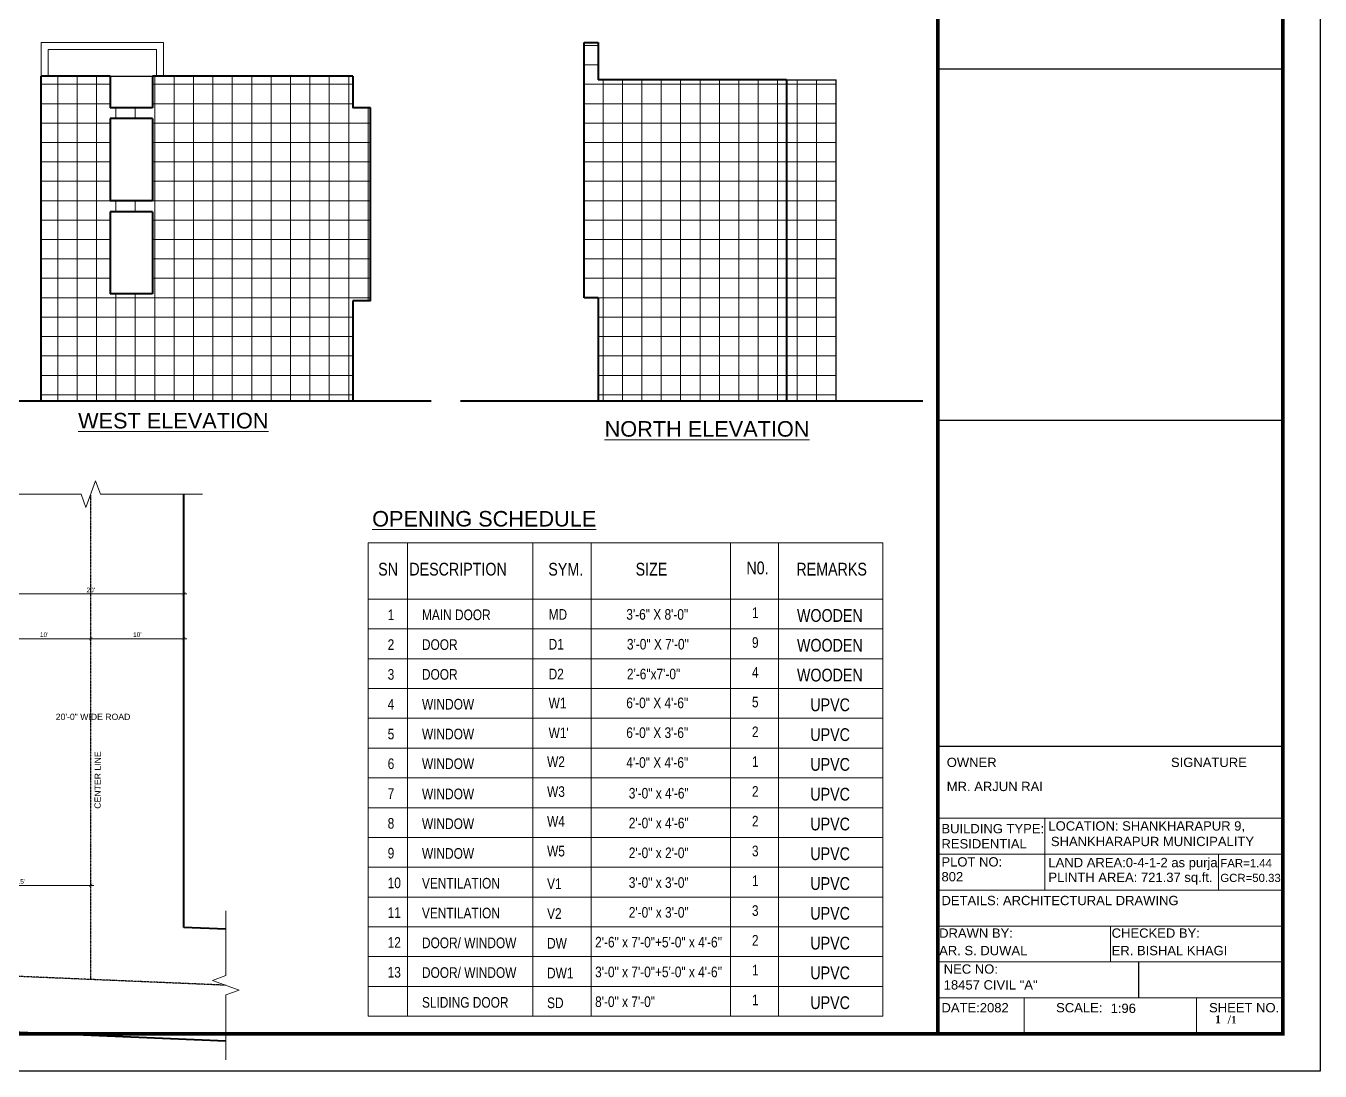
# Model space of a CAD drawing. Header units: inches. Extents: x 135267 to 147066, y -21506 to -19082.
# Drawn here: x 139358 to 141026, y -21374 to -20027 of the extents above; entities that cross this region are included whole.
import ezdxf

# ---------------------------------------------------------------- set-up
doc = ezdxf.new("R2010")
doc.units = ezdxf.units.IN
doc.header["$LTSCALE"] = 0.5
doc.header["$MEASUREMENT"] = 0
doc.header["$PDMODE"] = 66
doc.linetypes.add('CENTER', pattern=[2, 1.25, -0.25, 0.25, -0.25])
doc.layers.add('A-Wall', color=7, linetype='Continuous')
for name, color, linetype, lineweight in [('annotate', 7, 'Continuous', 9), ('DIM 1-100', 4, 'Continuous', 13), ('HACTH', 253, 'Continuous', 9), ('hatch', 9, 'Continuous', 5), ('PARAPET', 50, 'Continuous', 13), ('TEXT', 220, 'Continuous', 9), ('Text 0.200', 122, 'Continuous', 20), ('Text-100.w', 254, 'Continuous', 9), ('TEXTLAYER', 7, 'Continuous', 18), ('Toilet', 7, 'Continuous', 25), ('wall', 1, 'Continuous', 40), ('wall light', 6, 'Continuous', 25)]:
    doc.layers.add(name, color=color, linetype=linetype, lineweight=lineweight)
doc.styles.add('arial', font='arial.ttf')
doc.styles.add('DIM', font='arial.ttf', dxfattribs={"width": 0.8})
doc.styles.add('ordinary', font='arial.ttf')
doc.styles.get("Standard").update_dxf_attribs({"font": 'arial.ttf'})
doc.dimstyles.new('1 by 96', dxfattribs={"dimtxt": 6, "dimasz": 4, "dimexe": 4, "dimexo": 4, "dimgap": 2, "dimtad": 1, "dimdec": 0, "dimzin": 0, "dimdsep": 46, "dimlunit": 4, "dimtxsty": 'Standard', "dimblk": 'ARCHTICK', "dimcen": 0, "dimdle": 4, "dimadec": 0, "dimazin": 0, "dimtfac": 1, "dimtdec": 0, "dimtix": 1, "dimtofl": 0, "dimtmove": 1, "dimatfit": 3, "dimldrblk": 'ARCHTICK', "dimfxl": 4, "dimfxlon": 1, "dimtolj": 1, "dimtzin": 0, "dimlwd": -1, "dimlwe": -1, "dimarcsym": 0})
pattern_1 = [(90, (4577.074, 1022.8), (-25, 0), []), (180, (4577.074, 1022.8), (-4e-15, -25), [])]

# ---------------------------------------------------------------- blocks, each defined once
blk = doc.blocks.new('_ArchTick')
at = {"color": 0, "linetype": 'ByBlock', "const_width": 0.15}
blk.add_lwpolyline([(-0.5, -0.5), (0.5, 0.5)], dxfattribs=at)
blk = doc.blocks.new('*D858')
at = {"layer": 'Defpoints', "color": 0, "transparency": 16777216}
for p in [(139262, -21134.5), (139262, -21134.5), (139442, -21134.5)]:
    blk.add_point(p, dxfattribs=at)
at = {"layer": 'DIM 1-100', "color": 0, "transparency": 16777216}
for p, q in [((139446, -21134.5), (139258, -21134.5)), ((139262, -21134.5), (139262, -21130.5)), ((139442, -21134.5), (139442, -21130.5))]:
    blk.add_line(p, q, dxfattribs=at)
at = {"layer": 'DIM 1-100', "color": 0, "transparency": 16777216, "xscale": 4, "yscale": 4, "zscale": 4, "rotation": 180}
blk.add_blockref('_ArchTick', (139262, -21134.5), dxfattribs=at)
at = {"layer": 'DIM 1-100', "color": 0, "transparency": 16777216, "xscale": 4, "yscale": 4, "zscale": 4}
blk.add_blockref('_ArchTick', (139442, -21134.5), dxfattribs=at)
at = {"layer": 'DIM 1-100', "color": 0, "transparency": 16777216, "insert": (139352, -21129.4), "char_height": 6, "attachment_point": 5}
blk.add_mtext("\\A1;15'", dxfattribs=at)
blk = doc.blocks.new('*D863')
at = {"layer": 'Defpoints', "color": 0, "transparency": 16777216}
for p in [(139442, -20816.5), (139442, -20816.5), (139562, -20816.5)]:
    blk.add_point(p, dxfattribs=at)
at = {"layer": 'DIM 1-100', "color": 0, "transparency": 16777216}
for p, q in [((139566, -20816.5), (139438, -20816.5)), ((139442, -20816.5), (139442, -20812.5)), ((139562, -20816.5), (139562, -20812.5))]:
    blk.add_line(p, q, dxfattribs=at)
at = {"layer": 'DIM 1-100', "color": 0, "transparency": 16777216, "xscale": 4, "yscale": 4, "zscale": 4, "rotation": 180}
blk.add_blockref('_ArchTick', (139442, -20816.5), dxfattribs=at)
at = {"layer": 'DIM 1-100', "color": 0, "transparency": 16777216, "xscale": 4, "yscale": 4, "zscale": 4}
blk.add_blockref('_ArchTick', (139562, -20816.5), dxfattribs=at)
at = {"layer": 'DIM 1-100', "color": 0, "transparency": 16777216, "insert": (139502, -20811.4), "char_height": 6, "attachment_point": 5}
blk.add_mtext("\\A1;10'", dxfattribs=at)
blk = doc.blocks.new('*D864')
at = {"layer": 'Defpoints', "color": 0, "transparency": 16777216}
for p in [(139322, -20816.5), (139322, -20816.5), (139442, -20816.5)]:
    blk.add_point(p, dxfattribs=at)
at = {"layer": 'DIM 1-100', "color": 0, "transparency": 16777216}
for p, q in [((139446, -20816.5), (139318, -20816.5)), ((139322, -20816.5), (139322, -20812.5)), ((139442, -20816.5), (139442, -20812.5))]:
    blk.add_line(p, q, dxfattribs=at)
at = {"layer": 'DIM 1-100', "color": 0, "transparency": 16777216, "xscale": 4, "yscale": 4, "zscale": 4, "rotation": 180}
blk.add_blockref('_ArchTick', (139322, -20816.5), dxfattribs=at)
at = {"layer": 'DIM 1-100', "color": 0, "transparency": 16777216, "xscale": 4, "yscale": 4, "zscale": 4}
blk.add_blockref('_ArchTick', (139442, -20816.5), dxfattribs=at)
at = {"layer": 'DIM 1-100', "color": 0, "transparency": 16777216, "insert": (139382, -20811.4), "char_height": 6, "attachment_point": 5}
blk.add_mtext("\\A1;10'", dxfattribs=at)
blk = doc.blocks.new('*D866')
at = {"layer": 'Defpoints', "color": 0, "transparency": 16777216}
for p in [(139322, -20758.8), (139322, -20758.8), (139562, -20758.8)]:
    blk.add_point(p, dxfattribs=at)
at = {"layer": 'DIM 1-100', "color": 0, "transparency": 16777216}
for p, q in [((139566, -20758.8), (139318, -20758.8)), ((139322, -20758.8), (139322, -20754.8)), ((139562, -20758.8), (139562, -20754.8))]:
    blk.add_line(p, q, dxfattribs=at)
at = {"layer": 'DIM 1-100', "color": 0, "transparency": 16777216, "xscale": 4, "yscale": 4, "zscale": 4, "rotation": 180}
blk.add_blockref('_ArchTick', (139322, -20758.8), dxfattribs=at)
at = {"layer": 'DIM 1-100', "color": 0, "transparency": 16777216, "xscale": 4, "yscale": 4, "zscale": 4}
blk.add_blockref('_ArchTick', (139562, -20758.8), dxfattribs=at)
at = {"layer": 'DIM 1-100', "color": 0, "transparency": 16777216, "insert": (139442, -20753.8), "char_height": 6, "attachment_point": 5}
blk.add_mtext("\\A1;20'", dxfattribs=at)

msp = doc.modelspace()

# ---------------------------------------------------------------- hatches: boundary and pattern name
at = {"layer": 'HACTH'}
h = msp.add_hatch(dxfattribs=at)
h.set_pattern_fill('ANSI37', color=256, scale=200, angle=45)
h.set_pattern_definition(pattern_1)
h.paths.add_polyline_path([(140077.7, -20377.3), (140095.7, -20377.3), (140095.7, -20510.3), (140338.5, -20510.3), (140338.5, -20096.3), (140095.7, -20096.3), (140095.7, -20048.3), (140077.7, -20048.3)])
at = {"layer": 'hatch'}
h = msp.add_hatch(dxfattribs=at)
h.set_pattern_fill('ANSI37', color=256, scale=200, angle=45)
h.set_pattern_definition([(90, (3599.382, 1022.8), (-25, 0), []), (180, (3599.382, 1022.8), (-4e-15, -25), [])])
h.paths.add_polyline_path([(139521.8, -20091.9), (139521.8, -20132.3), (139467.2, -20132.3), (139467.2, -20091.9), (139378.3, -20091.9), (139378.3, -20510.3), (139779.9, -20510.3), (139779.9, -20381.3), (139802.3, -20381.3), (139802.3, -20132.3), (139779.9, -20132.3), (139779.9, -20091.9)])
h.paths.add_polyline_path([(139521.8, -20252.3), (139467.2, -20252.3), (139467.2, -20146.3), (139521.8, -20146.3)], flags=16)
h.paths.add_polyline_path([(139521.8, -20266.3), (139521.8, -20372.3), (139467.2, -20372.3), (139467.2, -20266.3)], flags=16)
h = msp.add_hatch(dxfattribs=at)
h.set_pattern_fill('ANSI37', color=256, scale=200, angle=45)
h.set_pattern_definition(pattern_1)
h.paths.add_polyline_path([(140338.5, -20510.3), (140402.5, -20510.3), (140402.5, -20096.3), (140338.5, -20096.3)])

# ---------------------------------------------------------------- linework, layer by layer
for p, q in [((140533.4, -20082.2), (140978.1, -20082.2)), ((140533.4, -20534.9), (140978.1, -20534.9)), ((140533.4, -20955.2), (140978.1, -20955.2))]:
    msp.add_line(p, q)
msp.add_lwpolyline([(137851.3, -21373.7), (137851.3, -19128.7), (141026.1, -19128.7), (141026.1, -21373.7)], close=True)
at = {"const_width": 4.8}
msp.add_lwpolyline([(140978.1, -21325.7), (140978.1, -19176.7), (137995.3, -19176.7), (137995.3, -21325.7)], close=True, dxfattribs=at)
msp.add_lwpolyline([(140533.4, -21325.7), (140533.4, -19176.7)], dxfattribs=at)
at = {"layer": 'A-Wall', "ltscale": 50}
msp.add_line((140792, -21233.1), (140792, -21279.4), dxfattribs=at)
at = {"layer": 'annotate'}
for p, q in [((139799.5, -20692.9), (139799.5, -21302.9)), ((139799.5, -20692.9), (140462.8, -20692.9)), ((139850.1, -20692.9), (139850.1, -21302.9)), ((140011.6, -20692.9), (140011.6, -21302.9)), ((140086.8, -20692.9), (140086.8, -21302.9)), ((140266.3, -20692.9), (140266.3, -21302.9)), ((140328.3, -20692.9), (140328.3, -21302.9)), ((140462.8, -20692.9), (140462.8, -21302.9)), ((139799.5, -20765.6), (140462.8, -20765.6)), ((139799.5, -20804), (140462.8, -20804)), ((139799.5, -20842.4), (140462.8, -20842.4)), ((139799.5, -20880.7), (140462.8, -20880.7)), ((139799.5, -20919.1), (140462.8, -20919.1)), ((139799.5, -20957.5), (140462.8, -20957.5)), ((139799.5, -20995.9), (140462.8, -20995.9)), ((139799.5, -21034.3), (140462.8, -21034.3)), ((139799.5, -21072.6), (140462.8, -21072.6)), ((139799.5, -21111), (140462.8, -21111)), ((139799.5, -21149.4), (140462.8, -21149.4)), ((139799.5, -21187.8), (140462.8, -21187.8)), ((139799.5, -21226.1), (140462.8, -21226.1)), ((139799.5, -21264.5), (140462.8, -21264.5)), ((139799.5, -21302.9), (140462.8, -21302.9))]:
    msp.add_line(p, q, dxfattribs=at)
at = {"layer": 'DIM 1-100', "linetype": 'Continuous'}
for points in [[(139298, -20630.1), (139429.5, -20630.1), (139435.8, -20647.3), (139448.3, -20613), (139454.5, -20630.1), (139586, -20630.1)], [(139616.2, -21359.1), (139616.2, -21275.6), (139633.4, -21269.3), (139599.1, -21256.8), (139616.2, -21250.6), (139616.2, -21167.1)]]:
    msp.add_lwpolyline(points, dxfattribs=at)
at = {"layer": 'PARAPET'}
for p, q in [((139378.3, -20048.3), (139535.8, -20048.3)), ((139378.3, -20091.9), (139378.3, -20048.3)), ((139387.3, -20057.3), (139526.8, -20057.3)), ((139387.3, -20091.9), (139387.3, -20057.3)), ((139526.8, -20091.9), (139526.8, -20057.3)), ((139535.8, -20091.9), (139535.8, -20048.3)), ((140402.5, -20510.3), (140402.5, -20096.3))]:
    msp.add_line(p, q, dxfattribs=at)
at = {"layer": 'TEXT'}
for p, q in [((140533.4, -21047.8), (140978.1, -21047.8)), ((140671.3, -21047.8), (140671.3, -21140.5)), ((140533.4, -21094.1), (140978.1, -21094.1)), ((140895.2, -21094.1), (140895.2, -21140.5)), ((140533.4, -21140.5), (140978.1, -21140.5)), ((140533.4, -21186.8), (140978.1, -21186.8)), ((140755.8, -21186.8), (140755.8, -21233.1)), ((140533.4, -21233.1), (140978.1, -21233.1)), ((140533.4, -21279.4), (140978.1, -21279.4)), ((140644.6, -21325.7), (140644.6, -21279.4)), ((140866.9, -21325.7), (140866.9, -21279.4))]:
    msp.add_line(p, q, dxfattribs=at)
at = {"layer": 'Toilet', "linetype": 'CENTER', "ltscale": 0.5}
msp.add_line((139442, -21255.6), (139442, -20630.1), dxfattribs=at)
msp.add_lwpolyline([(139616.2, -21263.1), (139284.9, -21249), (139142, -21273.1), (138886.1, -21281.4)], dxfattribs=at)
at = {"layer": 'wall'}
for p, q in [((140077.7, -20377.3), (140077.7, -20048.3)), ((140077.7, -20048.3), (140095.7, -20048.3)), ((140095.7, -20048.3), (140095.7, -20096.3)), ((139378.3, -20510.3), (139378.3, -20091.9)), ((139467.2, -20091.9), (139378.3, -20091.9)), ((139467.2, -20091.9), (139467.2, -20132.3)), ((139779.9, -20091.9), (139521.8, -20091.9)), ((139521.8, -20091.9), (139521.8, -20132.3)), ((139779.9, -20091.9), (139779.9, -20132.3)), ((140338.5, -20096.3), (140095.7, -20096.3)), ((140338.5, -20096.3), (140338.5, -20510.3)), ((139521.8, -20132.3), (139467.2, -20132.3)), ((139802.3, -20132.3), (139779.9, -20132.3)), ((139802.3, -20381.3), (139802.3, -20132.3)), ((139467.2, -20146.3), (139467.2, -20252.3)), ((139521.8, -20146.3), (139467.2, -20146.3)), ((139521.8, -20146.3), (139521.8, -20252.3)), ((139521.8, -20252.3), (139467.2, -20252.3)), ((139467.2, -20266.3), (139467.2, -20372.3)), ((139521.8, -20266.3), (139467.2, -20266.3)), ((139521.8, -20266.3), (139521.8, -20372.3)), ((139521.8, -20372.3), (139467.2, -20372.3)), ((140095.7, -20377.3), (140077.7, -20377.3)), ((140095.7, -20377.3), (140095.7, -20510.3)), ((139802.3, -20381.3), (139779.9, -20381.3)), ((139779.9, -20381.3), (139779.9, -20510.3)), ((139880.5, -20510.3), (139284.9, -20510.3)), ((140514, -20510.3), (139918.4, -20510.3)), ((139562, -21188.7), (139562, -20630.1))]:
    msp.add_line(p, q, dxfattribs=at)
for points in [[(139616.2, -21191), (139562, -21188.7)], [(139616.2, -21335.1), (139289.4, -21321.2), (139149.2, -21344.9), (138849.6, -21354.6)]]:
    msp.add_lwpolyline(points, dxfattribs=at)
at = {"layer": 'wall light'}
for p, q in [((139467.2, -20091.9), (139521.8, -20091.9)), ((140338.5, -20096.3), (140402.5, -20096.3))]:
    msp.add_line(p, q, dxfattribs=at)

# ---------------------------------------------------------------- texts
at = {"insert": (140866.9, -21288.5), "char_height": 6.5423, "width": 86.843, "attachment_point": 1}
msp.add_mtext('\\A1;{\\fTimes New Roman|b1|i0|c0|p18;\\H1.2367x;\\P\\pi29.76545;\\H0.80859x;    \\fBookman Old Style|b0|i0|c0|p18;\\H1.6907x;/\\fBookman Old Style|b1|i0|c0|p18;\\H0.86414x;1\\fArial|b1|i0|c0|p34;\\H1.2047x; \\H0.8998x;   }', dxfattribs=at)
at = {"layer": 'annotate', "style": 'DIM'}
for s, insert, char_height, attachment_point in [('{\\fArial|b0|i0|c0|p34;SN}', (139812.4, -20718.7), 16.448, 1), ('{\\fArial|b0|i0|c0|p34;DESCRIPTION}', (139852.5, -20718.7), 16.448, 1), ('{\\fArial|b0|i0|c0|p34;SYM.}', (140031.6, -20718.8), 16.448, 1), ('{\\fArial|b0|i0|c0|p34;SIZE}', (140144.1, -20718.7), 16.448, 1), ('{\\fArial|b0|i0|c0|p34;N0.}', (140286.8, -20717.1), 16.448, 1), ('{\\fArial|b0|i0|c0|p34;REMARKS}', (140351.2, -20718.7), 16.448, 1), ('MD', (140032, -20778.4), 13.71, 1), ('3\'-6" X 8\'-0"', (140132.1, -20778.4), 13.706, 1), ('1', (140294, -20776.2), 13.7, 1), ('{\\fArial|b0|i0|c0|p34;WOODEN}', (140352, -20778.4), 16.448, 1), ('{\\fArial|b0|i0|c0|p34;1}', (139824.6, -20778.9), 13.706, 1), ('MAIN DOOR ', (139868.8, -20778.9), 13.71, 1), ('{\\fArial|b0|i0|c0|p34;2}', (139824.6, -20817.3), 13.706, 1), ('{\\fArial|b0|i0|c0|p34;DOOR }', (139868.8, -20817.3), 13.706, 1), ('D1', (140032, -20816.8), 13.71, 1), ('3\'-0" X 7\'-0"', (140132.9, -20816.8), 13.706, 1), ('9', (140294, -20814.6), 13.7, 1), ('{\\fArial|b0|i0|c0|p34;WOODEN}', (140352, -20816.8), 16.448, 1), ('{\\fArial|b0|i0|c0|p34;3}', (139824.6, -20855.7), 13.706, 1), ('{\\fArial|b0|i0|c0|p34;DOOR }', (139868.8, -20855.7), 13.706, 1), ('D2', (140032, -20855.2), 13.71, 1), ('2\'-6"x7\'-0"', (140132.9, -20855.2), 13.706, 1), ('{\\fArial|b0|i0|c0|p34;WOODEN}', (140352, -20855.2), 16.448, 1), ('{\\fArial|b0|i0|c0|p34;4}', (139824.6, -20894.1), 13.706, 1), ('WINDOW ', (139868.8, -20894.1), 13.71, 1), ('W1', (140032, -20906.3), 13.71, 7), ('6\'-0" X 4\'-6"', (140132.1, -20906.3), 13.706, 7), ('5', (140294, -20891.3), 13.7, 1), ('UPVC', (140369.2, -20893.5), 16.45, 1), ('{\\fArial|b0|i0|c0|p34;5}', (139824.6, -20932.5), 13.706, 1), ('WINDOW ', (139868.8, -20932.5), 13.71, 1), ("W1'", (140032, -20944.7), 13.71, 7), ('6\'-0" X 3\'-6"', (140132.1, -20944.7), 13.706, 7), ('2', (140294, -20929.7), 13.7, 1), ('UPVC', (140369.2, -20931.9), 16.45, 1), ('{\\fArial|b0|i0|c0|p34;6}', (139824.6, -20970.8), 13.706, 1), ('WINDOW ', (139868.8, -20970.8), 13.71, 1), ('W2', (140030, -20968.3), 13.71, 1), ('4\'-0" X 4\'-6"', (140132.1, -20983.1), 13.706, 7), ('{\\fArial|b0|i0|c0|p34;1}', (140294, -20968.1), 13.706, 1), ('UPVC', (140369.2, -20970.3), 16.45, 1), ('{\\fArial|b0|i0|c0|p34;WINDOW}', (139868.8, -21009.7), 13.706, 1), ('W3', (140030, -21006.7), 13.71, 1), ('3\'-0" x 4\'-6"', (140135.3, -21008.8), 13.706, 1), ('2', (140294, -21006.5), 13.7, 1), ('UPVC', (140369.2, -21008.7), 16.45, 1), ('W4', (140030, -21045.1), 13.71, 1), ('2', (140294, -21044.8), 13.7, 1), ('{\\fArial|b0|i0|c0|p34;WINDOW}', (139868.8, -21048.1), 13.706, 1), ('2\'-0" x 4\'-6"', (140135.3, -21047.2), 13.706, 1), ('UPVC', (140369.2, -21047.1), 16.45, 1), ('{\\fArial|b0|i0|c0|p34;WINDOW}', (139868.8, -21086.4), 13.706, 1), ('W5', (140030, -21083.4), 13.71, 1), ('2\'-0" x 2\'-0"', (140135.3, -21085.6), 13.706, 1), ('3', (140294, -21083.2), 13.7, 1), ('UPVC', (140369.2, -21085.4), 16.45, 1), ('{\\fArial|b0|i0|c0|p34;VENTILATION}', (139868.8, -21124.8), 13.706, 1), ('{\\fArial|b0|i0|c0|p34;V1}', (140030, -21125.4), 13.706, 1), ('3\'-0" x 3\'-0"', (140135.3, -21123.9), 13.706, 1), ('UPVC', (140369.2, -21123.8), 16.45, 1), ('2\'-0" x 3\'-0"', (140135.3, -21162.3), 13.706, 1), ('3', (140294, -21160), 13.7, 1), ('UPVC', (140369.2, -21162.2), 16.45, 1), ('{\\fArial|b0|i0|c0|p34;VENTILATION}', (139868.8, -21163.2), 13.706, 1), ('V2', (140030, -21163.8), 13.71, 1), ('DOOR/ WINDOW', (139868.8, -21201.6), 13.706, 1), ('DW', (140030, -21202.1), 13.71, 1), ('2\'-6" x 7\'-0"+5\'-0" x 4\'-6\'\'', (140091.9, -21200.7), 13.706, 1), ('2', (140294, -21198.4), 13.7, 1), ('UPVC', (140369.2, -21200.6), 16.45, 1), ('DOOR/ WINDOW', (139868.8, -21239.9), 13.706, 1), ('DW1', (140030, -21240.5), 13.71, 1), ('3\'-0" x 7\'-0"+5\'-0" x 4\'-6\'\'', (140091.9, -21239.1), 13.706, 1), ('1', (140294, -21236.7), 13.7, 1), ('UPVC', (140369.2, -21238.9), 16.45, 1), ('SLIDING DOOR', (139868.8, -21278.3), 13.706, 1), ('SD', (140030, -21278.9), 13.71, 1), ('8\'-0" x 7\'-0"', (140091.9, -21277.4), 13.706, 1), ('1', (140294, -21275.1), 13.7, 1), ('UPVC', (140369.2, -21277.3), 16.45, 1)]:
    msp.add_mtext(s, dxfattribs=dict(at, insert=insert, char_height=char_height, attachment_point=attachment_point))
at = {"layer": 'annotate', "attachment_point": 1, "style": 'DIM'}
for s, insert, char_height, width in [('4', (140294, -20853), 13.7, 14.563), ('{\\fArial|b0|i0|c0|p34;7}', (139824.6, -21009.2), 13.706, 1.504), ('8', (139824.6, -21047.6), 13.7, 1.504), ('9', (139824.6, -21086), 13.7, 1.504), ('10', (139824.6, -21124.3), 13.71, 1.504), ('1', (140294, -21121.6), 13.7, 0.589), ('11', (139824.6, -21162.7), 13.71, 1.504), ('12', (139824.6, -21201.1), 13.71, 1.504), ('13', (139824.6, -21239.5), 13.71, 1.504)]:
    msp.add_mtext(s, dxfattribs=dict(at, insert=insert, char_height=char_height, width=width))
at = {"layer": 'TEXT', "style": 'ordinary'}
for s, height, p in [('OWNER', 12, (140545, -20981.9)), ('SIGNATURE', 12, (140833.9, -20981.9)), ('MR. ARJUN RAI', 12, (140545, -21012.9)), ('BUILDING TYPE:  ', 12, (140538.2, -21067.3)), ('LOCATION: SHANKHARAPUR 9,', 12, (140676, -21063.8)), ('RESIDENTIAL', 12, (140538.2, -21086.8)), ('SHANKHARAPUR MUNICIPALITY', 12, (140679.2, -21083.8)), ('PLOT NO: ', 12, (140538.2, -21110.1)), ('LAND AREA:0-4-1-2 as purja', 12, (140676, -21111)), ('FAR=1.44', 10.5, (140897.5, -21111)), ('802', 12, (140538.2, -21129.2)), ('PLINTH AREA: 721.37 sq.ft.', 12, (140676, -21130)), ('GCR=50.33', 10.5, (140897.5, -21130)), ('DETAILS: ARCHITECTURAL DRAWING ', 12, (140538.2, -21159.9)), ('DRAWN BY:', 12, (140535.2, -21201.9)), ('CHECKED BY: ', 12, (140757.5, -21201.9)), ('AR. S. DUWAL', 12, (140535.2, -21224.4)), ('ER. BISHAL KHAGI', 12, (140757.5, -21224.4)), ('NEC NO:', 12, (140541.1, -21248.2)), ('18457 CIVIL "A"', 12, (140541.1, -21268.6)), ('DATE:2082', 12, (140538.2, -21298)), ('SCALE:', 12, (140685.9, -21298)), ('SHEET NO.', 12, (140883, -21298))]:
    msp.add_text(s, height=height, dxfattribs=at).set_placement(p)
msp.add_attdef('1:96', (140756.1, -21298.8), 'SCALE', height=12, dxfattribs=at)
at = {"layer": 'Text 0.200', "ltscale": 10, "insert": (140894.4, -21302.1), "char_height": 9.93, "width": 19.482, "attachment_point": 2}
msp.add_mtext('{\\fBookman Old Style|b1|i0|c0|p18;1}', dxfattribs=at)
at = {"layer": 'Text-100.w', "char_height": 20, "attachment_point": 2, "style": 'arial'}
for s, insert in [('{\\LWEST ELEVATION}', (139548.4, -20525.6)), ('{\\LNORTH ELEVATION}', (140236.1, -20536.2))]:
    msp.add_mtext_dynamic_manual_height_columns(s, width=940.971, gutter_width=100, heights=[0], dxfattribs=dict(at, insert=insert))
at = {"layer": 'Text-100.w', "insert": (139949, -20652), "char_height": 20, "width": 940.971, "attachment_point": 2, "style": 'arial'}
msp.add_mtext('{\\LOPENING SCHEDULE}', dxfattribs=at)
at = {"layer": 'TEXTLAYER', "ltscale": 5, "char_height": 8, "attachment_point": 1}
for s, insert, width, rotation in [('{\\fArial|b0|i0|c0|p34;20\'-0" WIDE ROAD}', (139396.9, -20913.2), 128.75, 0.0057), ('{\\fArial|b0|i0|c0|p34;CENTER LINE}', (139446.8, -21035.6), 90.522, 89.7903)]:
    msp.add_mtext(s, dxfattribs=dict(at, insert=insert, width=width, rotation=rotation))

# ---------------------------------------------------------------- dimensions: what is measured, and where the dimension line sits
at = {"layer": 'DIM 1-100'}
for base, p1, p2, picture, middle in [((139322, -20758.8), (139562, -20758.8), (139322, -20758.8), '*D866', (139442, -20753.8)), ((139322, -20816.5), (139442, -20816.5), (139322, -20816.5), '*D864', (139382, -20811.4)), ((139442, -20816.5), (139562, -20816.5), (139442, -20816.5), '*D863', (139502, -20811.4))]:
    dim = msp.add_linear_dim(base=base, p1=p1, p2=p2, dimstyle='1 by 96', dxfattribs=at)
    dim.commit()
    dim.dimension.update_dxf_attribs({"geometry": picture, "text_midpoint": middle})
dim = msp.add_aligned_dim(p1=(139442, -21134.5), p2=(139262, -21134.5), distance=0, dimstyle='1 by 96', dxfattribs=at)
dim.commit()
dim.dimension.update_dxf_attribs({"geometry": '*D858', "text_midpoint": (139352, -21129.4)})

doc.saveas('drawing.dxf')
